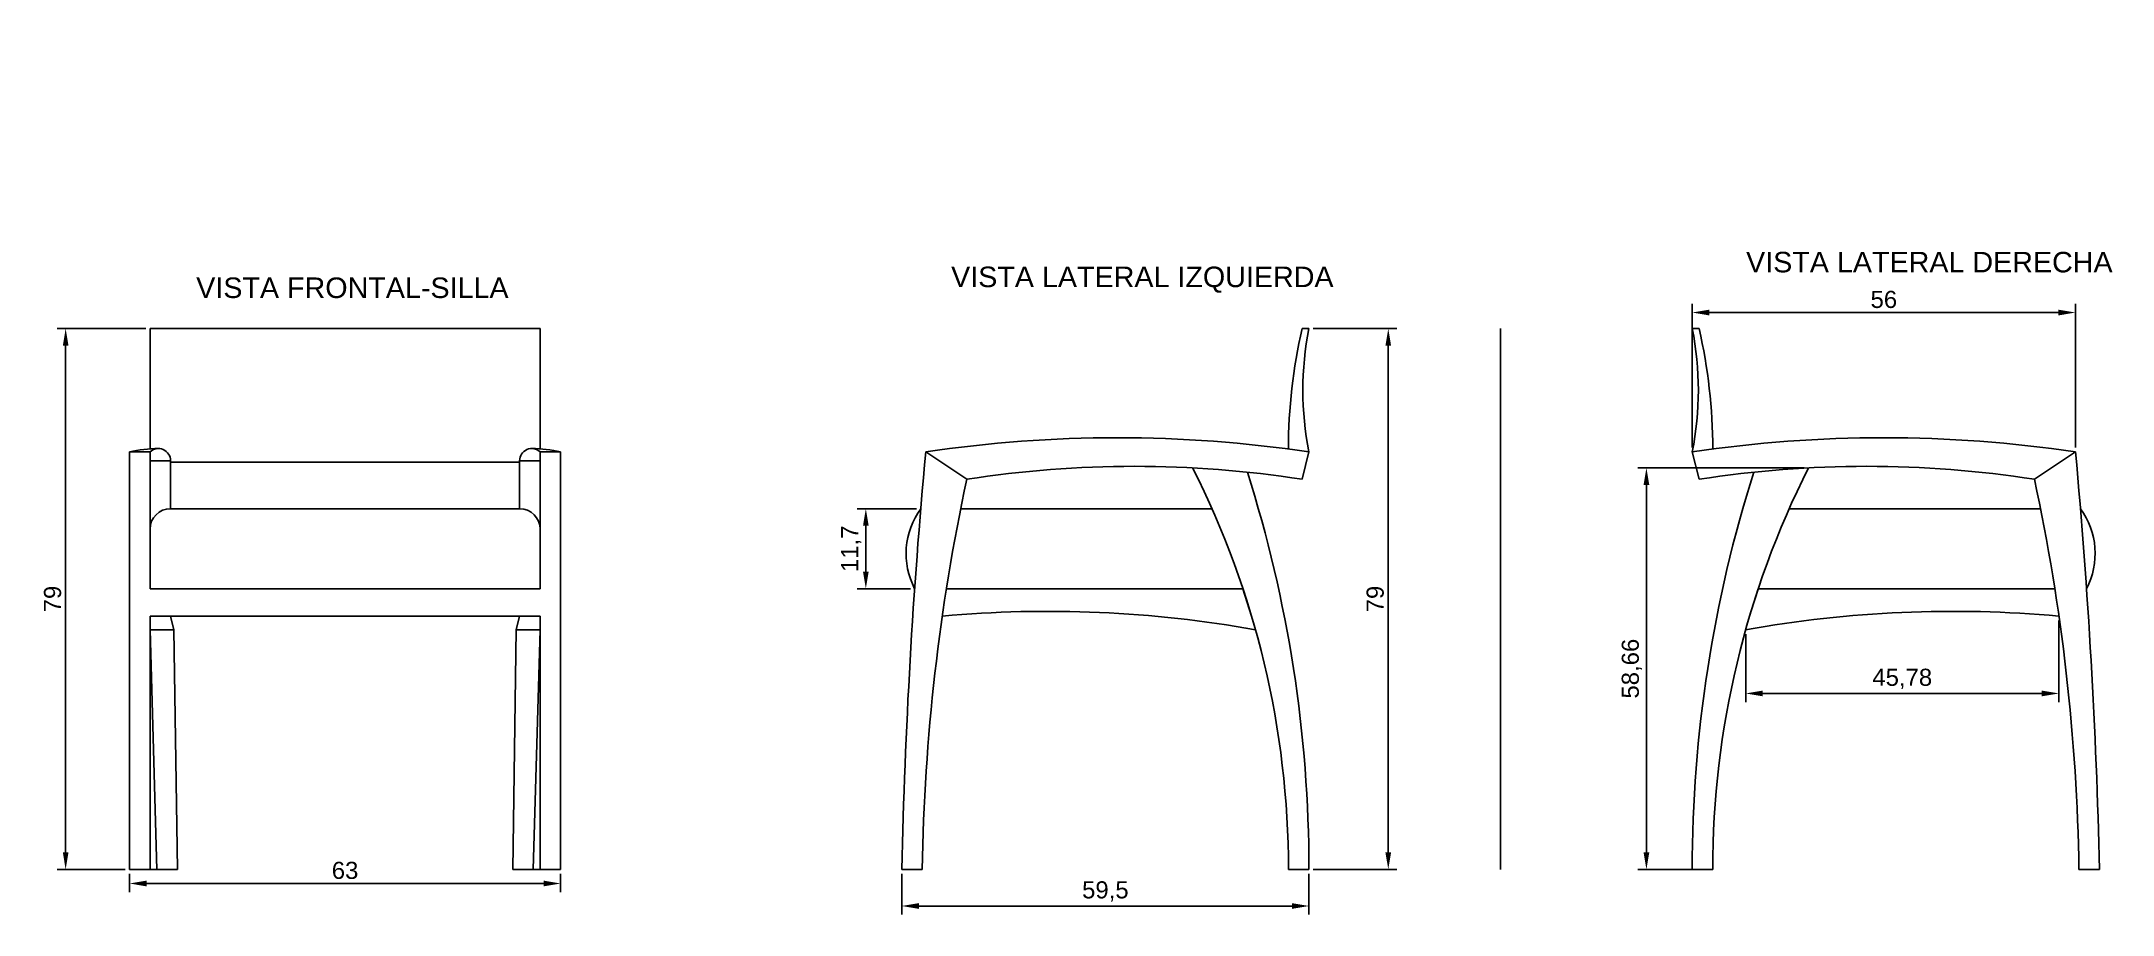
# Model space of a CAD drawing. Header units: centimetres. Extents: x -13 to 290, y -417 to 121.
# Drawn here: x -12.9 to 289.8, y -6.6 to 121 of the extents above; entities outside this region: 1.
import ezdxf

# ---------------------------------------------------------------- set-up
doc = ezdxf.new("R2010")
doc.units = ezdxf.units.CM
doc.styles.get("Standard").update_dxf_attribs({"font": 'arial.ttf'})
doc.dimstyles.new('ISO-25', dxfattribs={"dimtxt": 2.5, "dimasz": 2.5, "dimexe": 1.25, "dimexo": 0.625, "dimtad": 1, "dimtxsty": 'Standard', "dimcen": 2.5, "dimadec": 0, "dimazin": 0, "dimtfac": 1, "dimtmove": 0, "dimatfit": 3, "dimfxl": 1, "dimarcsym": 0})

# ---------------------------------------------------------------- blocks, each defined once
blk = doc.blocks.new('*D2')
at = {"color": 0, "lineweight": -2, "transparency": 16777216}
for p, q in [((2.37, 79), (-10.58, 79)), ((-9.33, 76.5), (-9.33, 2.5)), ((-0.63, 0), (-10.58, 0))]:
    blk.add_line(p, q, dxfattribs=at)
at = {"color": 0, "transparency": 16777216}
for points in [[(-9.74, 76.5), (-8.91, 76.5), (-9.33, 79)], [(-9.74, 2.5), (-8.91, 2.5), (-9.33, 0)]]:
    blk.add_solid(points, dxfattribs=at)
at = {"layer": 'Defpoints', "color": 0, "transparency": 16777216}
for p in [(3, 79), (0, 0), (-9.33, 0)]:
    blk.add_point(p, dxfattribs=at)
at = {"color": 0, "transparency": 16777216, "insert": (-11.23, 39.5), "char_height": 2.5, "attachment_point": 5, "rotation": 90}
blk.add_mtext('79', dxfattribs=at)
blk = doc.blocks.new('*D3')
at = {"color": 0, "lineweight": -2, "transparency": 16777216}
for p, q in [((0, -0.62), (0, -3.3)), ((2.5, -2.05), (60.5, -2.05)), ((63, -0.62), (63, -3.3))]:
    blk.add_line(p, q, dxfattribs=at)
at = {"color": 0, "transparency": 16777216}
for points in [[(2.5, -1.63), (2.5, -2.47), (0, -2.05)], [(60.5, -1.63), (60.5, -2.47), (63, -2.05)]]:
    blk.add_solid(points, dxfattribs=at)
at = {"layer": 'Defpoints', "color": 0, "transparency": 16777216}
for p in [(0, 0), (63, 0), (63, -2.05)]:
    blk.add_point(p, dxfattribs=at)
at = {"color": 0, "transparency": 16777216, "insert": (31.5, -0.15), "char_height": 2.5, "attachment_point": 5}
blk.add_mtext('63', dxfattribs=at)
blk = doc.blocks.new('*D4')
at = {"color": 0, "lineweight": -2, "transparency": 16777216}
for p, q in [((112.84, -0.62), (112.84, -6.59)), ((172.34, -0.62), (172.34, -6.59)), ((115.34, -5.34), (169.84, -5.34))]:
    blk.add_line(p, q, dxfattribs=at)
at = {"color": 0, "transparency": 16777216}
for points in [[(115.34, -4.92), (115.34, -5.76), (112.84, -5.34)], [(169.84, -4.92), (169.84, -5.76), (172.34, -5.34)]]:
    blk.add_solid(points, dxfattribs=at)
at = {"layer": 'Defpoints', "color": 0, "transparency": 16777216}
for p in [(112.84, 0), (172.34, 0), (172.34, -5.34)]:
    blk.add_point(p, dxfattribs=at)
at = {"color": 0, "transparency": 16777216, "insert": (142.59, -3.21), "char_height": 2.5, "attachment_point": 5}
blk.add_mtext('59,5', dxfattribs=at)
blk = doc.blocks.new('*D5')
at = {"color": 0, "lineweight": -2, "transparency": 16777216}
for p, q in [((172.97, 79), (185.18, 79)), ((183.93, 76.5), (183.93, 2.5)), ((172.97, 0), (185.18, 0))]:
    blk.add_line(p, q, dxfattribs=at)
at = {"color": 0, "transparency": 16777216}
for points in [[(183.51, 76.5), (184.34, 76.5), (183.93, 79)], [(183.51, 2.5), (184.34, 2.5), (183.93, 0)]]:
    blk.add_solid(points, dxfattribs=at)
at = {"layer": 'Defpoints', "color": 0, "transparency": 16777216}
for p in [(172.34, 79), (172.34, 0), (183.93, 0)]:
    blk.add_point(p, dxfattribs=at)
at = {"color": 0, "transparency": 16777216, "insert": (182.03, 39.5), "char_height": 2.5, "attachment_point": 5, "rotation": 90}
blk.add_mtext('79', dxfattribs=at)
blk = doc.blocks.new('*D6')
at = {"color": 0, "lineweight": -2, "transparency": 16777216}
for p, q in [((281.92, 36.38), (281.92, 24.46)), ((236.15, 34.38), (236.15, 24.46)), ((238.65, 25.71), (279.42, 25.71))]:
    blk.add_line(p, q, dxfattribs=at)
at = {"color": 0, "transparency": 16777216}
for points in [[(238.65, 26.13), (238.65, 25.29), (236.15, 25.71)], [(279.42, 26.13), (279.42, 25.29), (281.92, 25.71)]]:
    blk.add_solid(points, dxfattribs=at)
at = {"layer": 'Defpoints', "color": 0, "transparency": 16777216}
for p in [(281.92, 37), (236.15, 35), (281.92, 25.71)]:
    blk.add_point(p, dxfattribs=at)
at = {"color": 0, "transparency": 16777216, "insert": (259.03, 27.84), "char_height": 2.5, "attachment_point": 5}
blk.add_mtext('45,78', dxfattribs=at)
blk = doc.blocks.new('*D7')
at = {"color": 0, "lineweight": -2, "transparency": 16777216}
for p, q in [((114.99, 52.7), (106.34, 52.7)), ((107.59, 50.2), (107.59, 43.5)), ((114.1, 41), (106.34, 41))]:
    blk.add_line(p, q, dxfattribs=at)
at = {"color": 0, "transparency": 16777216}
for points in [[(107.18, 50.2), (108.01, 50.2), (107.59, 52.7)], [(107.18, 43.5), (108.01, 43.5), (107.59, 41)]]:
    blk.add_solid(points, dxfattribs=at)
at = {"layer": 'Defpoints', "color": 0, "transparency": 16777216}
for p in [(115.61, 52.7), (107.59, 41), (114.73, 41)]:
    blk.add_point(p, dxfattribs=at)
at = {"color": 0, "transparency": 16777216, "insert": (105.46, 46.85), "char_height": 2.5, "attachment_point": 5, "rotation": 90}
blk.add_mtext('11,7', dxfattribs=at)
blk = doc.blocks.new('*D8')
at = {"color": 0, "lineweight": -2, "transparency": 16777216}
for p, q in [((228.34, 61.62), (228.34, 82.6)), ((284.34, 61.62), (284.34, 82.6)), ((230.84, 81.35), (281.84, 81.35))]:
    blk.add_line(p, q, dxfattribs=at)
at = {"color": 0, "transparency": 16777216}
for points in [[(230.84, 81.77), (230.84, 80.93), (228.34, 81.35)], [(281.84, 81.77), (281.84, 80.93), (284.34, 81.35)]]:
    blk.add_solid(points, dxfattribs=at)
at = {"layer": 'Defpoints', "color": 0, "transparency": 16777216}
for p in [(284.34, 81.35), (228.34, 61), (284.34, 61)]:
    blk.add_point(p, dxfattribs=at)
at = {"color": 0, "transparency": 16777216, "insert": (256.34, 83.25), "char_height": 2.5, "attachment_point": 5}
blk.add_mtext('56', dxfattribs=at)
blk = doc.blocks.new('*D9')
at = {"color": 0, "lineweight": -2, "transparency": 16777216}
for p, q in [((244.72, 58.66), (220.4, 58.66)), ((221.65, 2.5), (221.65, 56.16)), ((230.72, 0), (220.4, 0))]:
    blk.add_line(p, q, dxfattribs=at)
at = {"color": 0, "transparency": 16777216}
for points in [[(221.23, 56.16), (222.07, 56.16), (221.65, 58.66)], [(221.23, 2.5), (222.07, 2.5), (221.65, 0)]]:
    blk.add_solid(points, dxfattribs=at)
at = {"layer": 'Defpoints', "color": 0, "transparency": 16777216}
for p in [(221.65, 58.66), (245.34, 58.66), (231.34, 0)]:
    blk.add_point(p, dxfattribs=at)
at = {"color": 0, "transparency": 16777216, "insert": (219.52, 29.33), "char_height": 2.5, "attachment_point": 5, "rotation": 90}
blk.add_mtext('58,66', dxfattribs=at)

msp = doc.modelspace()

# ---------------------------------------------------------------- linework, layer by layer
for p, q in [((3, 79), (31.5, 79)), ((3, 61.442), (3, 79)), ((60, 79), (31.5, 79)), ((60, 61.442), (60, 79)), ((172.342, 79), (171.342, 79)), ((200.342, 79), (200.342, 0)), ((228.342, 79), (229.342, 79)), ((0, 0), (0, 61)), ((0, 61), (3, 61)), ((3, 61), (3, 41)), ((3, 61), (3, 59.7)), ((63, 61), (60, 61)), ((60, 61), (60, 41)), ((60, 61), (60, 59.7)), ((63, 0), (63, 61)), ((116.342, 61), (122.342, 57)), ((171.342, 57), (172.342, 61)), ((229.342, 57), (228.342, 61)), ((284.342, 61), (278.342, 57)), ((0, 0), (0, 60)), ((3, 59.7), (6, 59.7)), ((6, 59.7), (6, 59.5)), ((6, 59.7), (6, 52.7)), ((6, 59.5), (31.5, 59.5)), ((57, 59.5), (31.5, 59.5)), ((60, 59.7), (57, 59.7)), ((57, 59.7), (57, 59.5)), ((57, 59.7), (57, 52.7)), ((63, 0), (63, 60)), ((6, 52.7), (31.5, 52.7)), ((6, 52.7), (6, 52.7)), ((57, 52.7), (31.5, 52.7)), ((57, 52.7), (57, 52.7)), ((121.449, 52.7), (158.172, 52.7)), ((279.234, 52.7), (242.511, 52.7)), ((3, 41), (3, 49.7)), ((60, 41), (60, 49.7)), ((3, 41), (31.5, 41)), ((60, 41), (31.5, 41)), ((119.361, 41), (162.702, 41)), ((162.702, 41), (163.961, 37)), ((237.981, 41), (236.722, 37)), ((281.322, 41), (237.981, 41)), ((3, 0), (3, 37)), ((3, 37), (31.5, 37)), ((3, 37), (3, 35)), ((3, 37), (3, 35)), ((3, 37), (5.5, 37)), ((3, 37), (6, 37)), ((6, 37), (6.5, 35)), ((60, 37), (31.5, 37)), ((57, 37), (56.5, 35)), ((60, 37), (57, 37)), ((60, 37), (57.5, 37)), ((60, 0), (60, 37)), ((60, 37), (60, 35)), ((60, 37), (60, 35)), ((3, 35), (3, 35)), ((6.5, 35), (3, 35)), ((4, 0), (3, 35)), ((6.5, 35), (7, 0)), ((56.5, 35), (56, 0)), ((56.5, 35), (60, 35)), ((59, 0), (60, 35)), ((60, 35), (60, 35)), ((0, 0), (3, 0)), ((3, 0), (4, 0)), ((4, 0), (7, 0)), ((59, 0), (56, 0)), ((60, 0), (59, 0)), ((63, 0), (60, 0)), ((112.842, 0), (115.842, 0)), ((172.342, 0), (169.342, 0)), ((228.342, 0), (231.342, 0)), ((287.842, 0), (284.842, 0))]:
    msp.add_line(p, q)
for points in [[(115.615, 52.7, 0.2849149), (114.725, 41, 0.0760543)], [(285.068, 52.7, -0.2849149), (285.958, 41, -0.0760543)]]:
    msp.add_lwpolyline(points, format="xyb")
for centre, radius, start, end in [((247.6, 61.421), 78.259, 167.01877, 180), ((217.028, 70), 45.584, 168.61279, 191.38721), ((183.655, 70), 45.584, 348.61279, 11.38721), ((153.083, 61.421), 78.259, 0, 12.98123), ((4.218, 42.769), 18.712, 90, 103.02811), ((4.218, 59.7), 1.782, 360, 133.14261), ((58.782, 59.7), 1.782, 46.85739, 180), ((58.782, 42.769), 18.712, 76.97189, 90), ((992.342, -19.863), 879.725, 174.72603, 178.706245), ((144.342, -127.793), 190.858, 81.56392, 98.43608), ((256.342, -127.793), 190.858, 81.56392, 98.43608), ((-591.659, -19.863), 879.725, 1.293755, 5.27397), ((146.842, -100.891), 159.781, 81.17974, 98.82026), ((39.435, 0), 129.906, 0, 26.84516), ((-19.275, 0), 191.616, 0, 17.6302), ((419.958, 0), 191.616, 162.3698, 180), ((253.842, -100.891), 159.781, 81.17974, 98.82026), ((361.248, 0), 129.906, 153.15484, 180), ((407.398, -4.377), 291.589, 167.84884, 179.1399), ((-6.715, -4.377), 291.589, 0.8601, 12.15116), ((6, 49.7), 3, 90, 180), ((57, 49.7), 3, 0, 90), ((134.255, -133.23), 170.934, 79.79563, 95.20119), ((266.428, -133.23), 170.934, 84.79881, 100.20437), ((144.342, -30.584), 386.017, 265.84036, 274.15964)]:
    msp.add_arc(centre, radius, start, end)

# ---------------------------------------------------------------- texts
at = {"char_height": 3, "attachment_point": 1}
for s, width, heights, insert in [('\\pxt15,16;VISTA LATERAL IZQUIERDA', 57.71609, [3.716], (120.051, 88.061)), ('\\pxt15,16;VISTA LATERAL DERECHA', 57.40798, [4.024], (236.21, 90.215)), ('\\pxt15,16;VISTA FRONTAL-SILLA', 48.47268, [4.639], (9.75, 86.471))]:
    msp.add_mtext_dynamic_manual_height_columns(s, width=width, gutter_width=12.5, heights=heights, dxfattribs=dict(at, insert=insert))

# ---------------------------------------------------------------- dimensions: what is measured, and where the dimension line sits
for base, p1, p2, picture, middle in [((284.342, 81.349), (228.342, 61), (284.342, 61), '*D8', (256.342, 83.25)), ((281.924, 25.711), (236.145, 35), (281.924, 37), '*D6', (259.034, 27.839)), ((63, -2.051), (0, 0), (63, 0), '*D3', (31.5, -0.149)), ((172.342, -5.339), (112.842, 0), (172.342, 0), '*D4', (142.592, -3.212))]:
    dim = msp.add_linear_dim(base=base, p1=p1, p2=p2, dimstyle='ISO-25')
    dim.commit()
    dim.dimension.update_dxf_attribs({"geometry": picture, "text_midpoint": middle})
for base, p1, p2, picture, middle in [((-9.326, 0), (3, 79), (0, 0), '*D2', (-11.227, 39.5)), ((183.927, 0), (172.342, 79), (172.342, 0), '*D5', (182.025, 39.5)), ((221.65, 58.663), (231.342, 0), (245.342, 58.663), '*D9', (219.522, 29.332)), ((107.592, 41), (115.615, 52.7), (114.725, 41), '*D7', (105.465, 46.85))]:
    dim = msp.add_linear_dim(base=base, p1=p1, p2=p2, angle=90, dimstyle='ISO-25')
    dim.commit()
    dim.dimension.update_dxf_attribs({"geometry": picture, "text_midpoint": middle})

doc.saveas('drawing.dxf')
